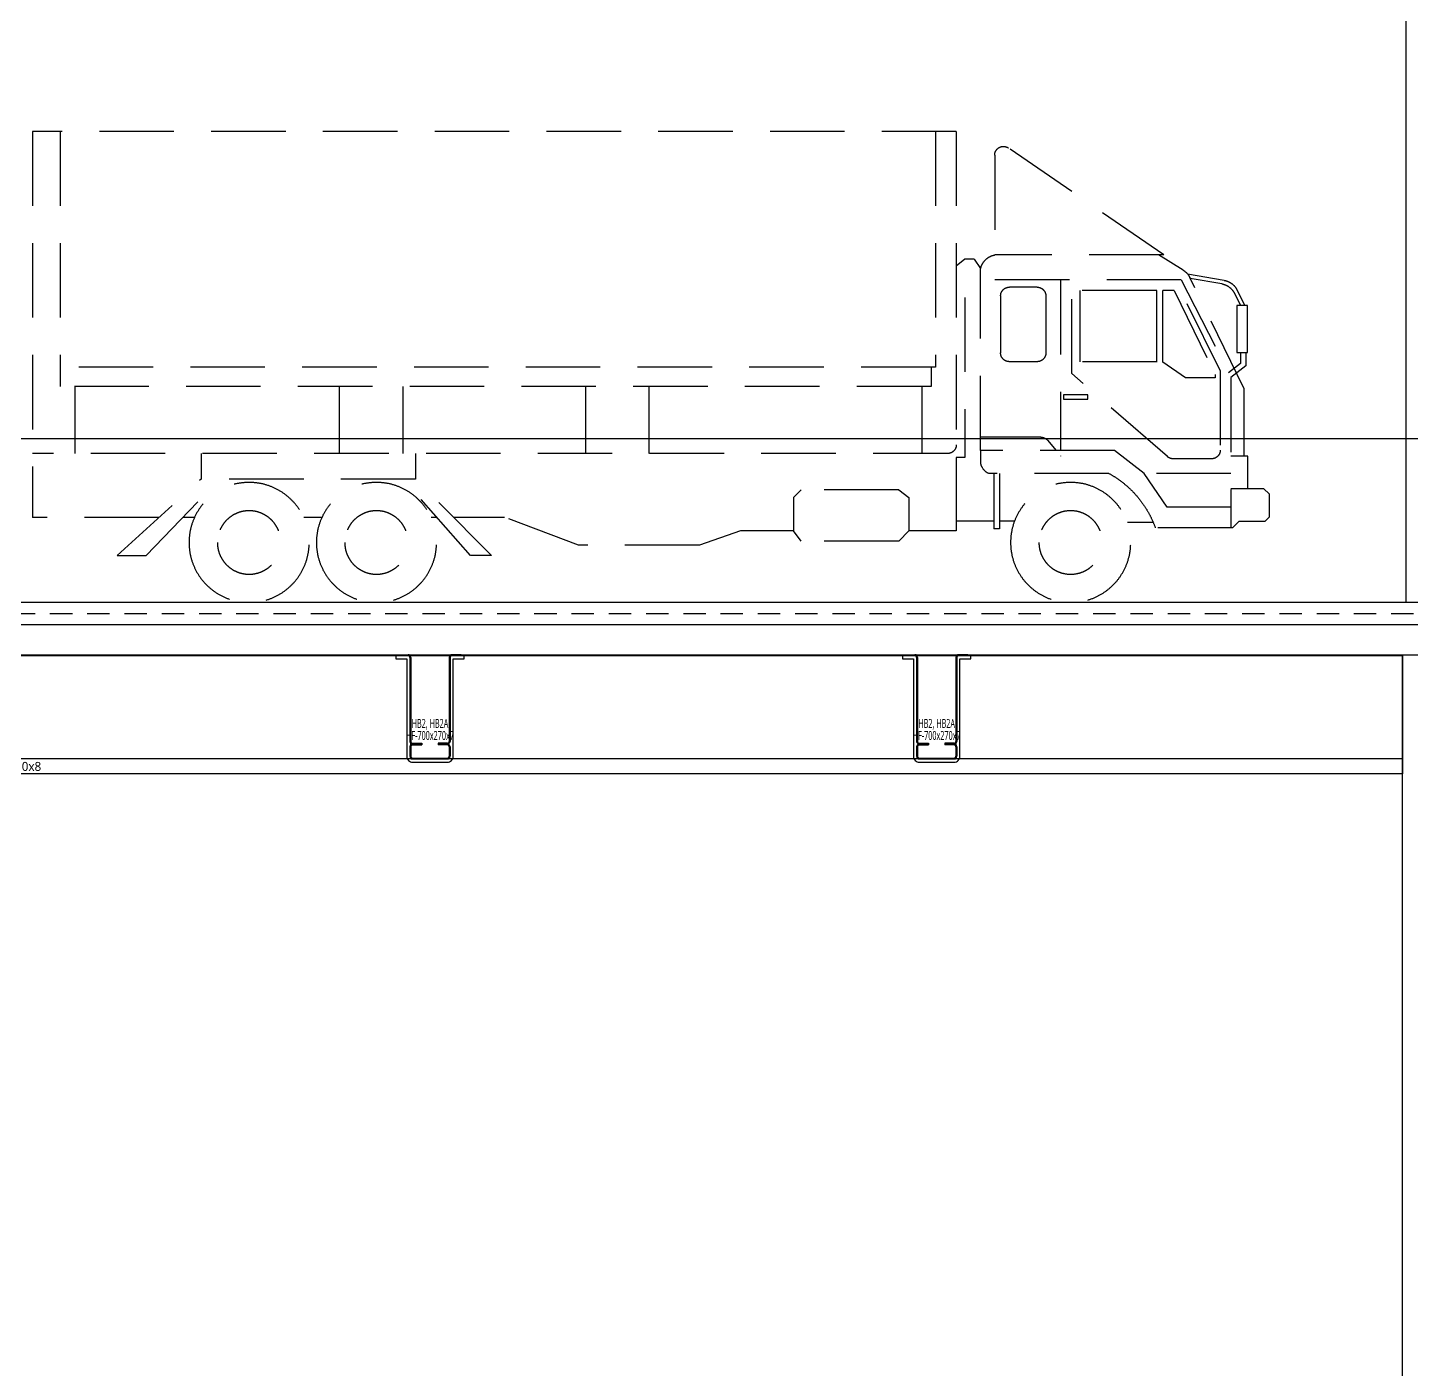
# Model space of a CAD drawing. Header units: millimetres. Extents: x 35054840 to 35483341, y -1288013 to -991013.
# Drawn here: x 35311187 to 35320471, y -1193539 to -1184534 of the extents above; entities that cross this region are included whole.
import ezdxf
from ezdxf.enums import TextEntityAlignment as Align

# ---------------------------------------------------------------- set-up
doc = ezdxf.new("R2010")
doc.units = ezdxf.units.MM
doc.header["$LTSCALE"] = 1000
doc.header["$MEASUREMENT"] = 0
doc.header["$PDSIZE"] = -10
doc.linetypes.add('DASHED', pattern=[0.75, 0.5, -0.25])
doc.linetypes.add('HID', pattern=[2.5, 1.5, -1])
doc.layers.get('0').update_dxf_attribs({"linetype": 'CONTINUOUS'})
doc.layers.get('Defpoints').update_dxf_attribs({"color": 161, "linetype": 'CONTINUOUS'})
for name, color, linetype in [('_LIBR', 1, 'CONTINUOUS'), ('cen', 1, 'CONTINUOUS'), ('con', 2, 'CONTINUOUS'), ('ELE5', 254, 'CONTINUOUS'), ('ELE6', 8, 'CONTINUOUS'), ('FIN', 9, 'CONTINUOUS'), ('FIN(내화피복)', 8, 'CONTINUOUS'), ('HF', 3, 'CONTINUOUS'), ('S-SBEAM-HF', 4, 'CONTINUOUS'), ('wire-meshes', 1, 'CONTINUOUS')]:
    doc.layers.add(name, color=color, linetype=linetype)
doc.styles.add('TE', font='malgun_0.ttf')

# ---------------------------------------------------------------- blocks, each defined once
blk = doc.blocks.new('sdfsgdfdfg')
at = {"layer": 'cen', "ltscale": 5}
blk.add_line((34536434.6, -260708.7), (34739301.6, -260708.7), dxfattribs=at)
blk = doc.blocks.new('A$C203B301E')
at = {"layer": '_LIBR', "linetype": 'DASHED'}
for p, q in [((2098.4, 3162.3), (8298.2, 3162.3)), ((2098.4, 3162.3), (2098.4, 939.1)), ((2237.5, 3162.3), (2237.5, 1580.7)), ((8111.8, 3162.3), (8111.8, 1449.2)), ((8298.2, 3162.3), (8298.2, 571.8)), ((706.7, 2333), (1749.1, 3050.9)), ((1841, 3002.6), (1841, 2333)), ((575.3, 2230.2), (742.2, 2333)), ((706.7, 2333), (1841, 2333)), ((1979, 2305.7), (1935.2, 2243)), ((1935.2, 1021.4), (1935.2, 2243)), ((1979, 2305.7), (2042.3, 2305.7)), ((2042.3, 2305.7), (2098.4, 2258.5)), ((168.9, 1438.3), (531.3, 2181.7)), ((589, 2165.7), (255.8, 1509.9)), ((300.3, 2162.4), (546.3, 2204.9)), ((317.5, 2139.3), (528.7, 2175.8)), ((589, 2165.7), (1935.2, 2165.7)), ((1323, 1536.3), (1323, 2165.7)), ((1398.8, 2165), (1398.8, 1021.4)), ((215.1, 2098.8), (163, 1993.8)), ((232.3, 2075.8), (191.7, 1993.8)), ((327, 1557.4), (605.3, 2118.1)), ((637.7, 2094.2), (361.3, 1530.9)), ((637.7, 2094.2), (712.4, 2094.2)), ((712.4, 1613.9), (712.4, 2094.2)), ((753.1, 2094.2), (1268.3, 2094.2)), ((753.1, 1616.7), (753.1, 2094.2)), ((1268.3, 1616.7), (1268.3, 2094.2)), ((1497.6, 2058.1), (1497.6, 1675.4)), ((1556.3, 2116.8), (1742.6, 2116.8)), ((1801.2, 2058.1), (1801.2, 1675.4)), ((2040.5, 2048.1), (2040.5, 973.4)), ((156.6, 1678.6), (156.6, 1589.1)), ((192.2, 1678.6), (192.2, 1604.9)), ((156.6, 1589.1), (255.8, 1510.6)), ((192.2, 1604.9), (272, 1541.8)), ((560.5, 1508.3), (712.4, 1613.9)), ((751.8, 1616.7), (1268.3, 1616.7)), ((1556.3, 1616.7), (1742.6, 1616.7)), ((2237.5, 1580.7), (8111.8, 1580.7)), ((2266.5, 1580.7), (2266.5, 1449.2)), ((255.8, 1509.9), (255.8, 502.6)), ((327, 1557.4), (327, 1023.7)), ((361.3, 1530.9), (361.3, 1508.3)), ((361.3, 1508.3), (560.5, 1508.3)), ((682.1, 979.4), (1323, 1536.3)), ((168.9, 1438.3), (168.9, 982.9)), ((2266.5, 1449.2), (8111.8, 1449.2)), ((2330.1, 1449.2), (2330.1, 1000.4)), ((4161.7, 1449.2), (4161.7, 1000.4)), ((4587.7, 1449.2), (4587.7, 1000.4)), ((5812.6, 1449.2), (5812.6, 1000.4)), ((6238.6, 1449.2), (6238.6, 1000.4)), ((8013.3, 1449.2), (8013.3, 1000.4)), ((837.3, 866.8), (1036.2, 1021.4)), ((1036.2, 1021.4), (1935.2, 1021.4)), ((1486.6, 1089.1), (1429, 1021.4)), ((1531.3, 1109.8), (1935.2, 1109.8)), ((1935.2, 1021.4), (1935.2, 937.3)), ((141.2, 982.9), (255.8, 982.9)), ((141.2, 762.6), (141.2, 982.9)), ((385.7, 965), (643.6, 965)), ((1398.8, 985.8), (1398.8, 983)), ((2040.5, 973.4), (2098.4, 973.4)), ((2098.4, 973.4), (2098.4, 481.2)), ((2157, 1000.4), (8298.2, 1000.4)), ((5727.5, 1000.4), (5727.5, 827.7)), ((7166.5, 1000.4), (7166.5, 827.7)), ((255.8, 866.8), (837.3, 866.8)), ((684.7, 640.7), (837.3, 866.8)), ((1074.2, 866.7), (1883.6, 866.7)), ((1809.7, 866.7), (1809.7, 494.2)), ((1845.8, 866.7), (1845.8, 494.2)), ((0, 729.4), (34, 762.6)), ((34, 762.6), (255.8, 762.6)), ((2484.3, 757.5), (2418.1, 705.1)), ((2484.3, 757.5), (3140.1, 757.5)), ((3140.1, 757.5), (3190, 705.1)), ((5218.1, 315.3), (5727.5, 829.4)), ((5359.2, 315.3), (5807.7, 827.7)), ((5727.5, 827.7), (7166.5, 827.7)), ((7534.8, 315.3), (7043, 827.7)), ((7730.4, 315.3), (7166.5, 829.4)), ((0, 729.4), (0, 572)), ((2418.1, 705.1), (2418.1, 481.2)), ((3190, 705.1), (3190, 481.2)), ((0, 572), (28.4, 544.9)), ((255.8, 640.7), (684.7, 640.7)), ((4633.8, 385.8), (5131.3, 571.8)), ((5131.3, 571.8), (5472.2, 571.8)), ((5583.7, 571.8), (5623.1, 571.8)), ((6355.3, 571.8), (6477.9, 571.8)), ((7210.1, 571.8), (7288.6, 571.8)), ((7449.1, 571.8), (8298.2, 571.8)), ((28.4, 544.9), (203, 544.9)), ((203, 544.9), (245.1, 502.6)), ((245.1, 502.6), (763.1, 502.6)), ((776.4, 536.5), (950.7, 536.5)), ((1708.1, 545.6), (1809.7, 545.6)), ((1809.7, 494.2), (1845.8, 494.2)), ((1845.8, 545.6), (2098.4, 545.6)), ((2098.4, 481.2), (2418.1, 481.2)), ((2484.3, 413), (2418.1, 481.2)), ((3140.1, 413), (3190, 481.2)), ((3190, 481.2), (3547.2, 481.2)), ((3547.2, 481.2), (3821.9, 385.8)), ((2484.3, 413), (3140.1, 413)), ((3821.9, 385.8), (4633.8, 385.8)), ((5218.1, 315.3), (5359.2, 315.3)), ((7730.4, 315.3), (7534.8, 315.3))]:
    blk.add_line(p, q, dxfattribs=at)
for points in [[(143.8, 1993.8), (215.2, 1993.8), (215.2, 1678.6), (143.8, 1678.6)], [(1216.2, 1395.2), (1380.2, 1395.2), (1380.2, 1364.8), (1216.2, 1364.8)]]:
    blk.add_lwpolyline(points, close=True, dxfattribs=at)
for centre, radius in [((1331.1, 403.1), 403.1), ((5989.2, 403.1), 403.1), ((6844, 403.1), 403.1), ((1331.1, 403.1), 213), ((5989.2, 403.1), 213), ((6844, 403.1), 213)]:
    blk.add_circle(centre, radius, dxfattribs=at)
for centre, radius, start, end in [((1782.4, 3002.6), 58.7, 0, 124.55343), ((1817.4, 2214), 121.3, 13.798, 78.77738), ((636.8, 2130.3), 117.3, 121.63856, 154.00551), ((320.2, 2046.7), 117.3, 99.80785, 153.64514), ((337.5, 2023.7), 117.3, 99.80785, 153.64514), ((1556.3, 2058.1), 58.7, 90, 180), ((1742.6, 2058.1), 58.7, 0, 90), ((1556.3, 1675.4), 58.7, 180, 270), ((1742.6, 1675.4), 58.7, 270, 0), ((385.7, 1023.7), 58.7, 180, 270), ((1531.3, 1051.1), 58.7, 90, 139.64311), ((2157, 1059.1), 58.7, 180, 270), ((643.6, 1023.7), 58.7, 270, 310.99027), ((1835.2, 956.2), 101.8, 298.39937, 349.30736), ((1402.9, 270.8), 680.5, 118.88232, 160.08902)]:
    blk.add_arc(centre, radius, start, end, dxfattribs=at)
blk = doc.blocks.new('종단면도_4~5층')
at = {"layer": 'con', "ltscale": 0.1}
for points in [[(34812036.3, -1196693), (34812036.3, -1197493), (34890561.3, -1197493), (34890561.3, -1198743), (34917686.3, -1198743)], [(34917986.3, -1199593), (34917986.3, -1196993), (34917686.3, -1196993), (34917686.3, -1198543), (34890811.3, -1198543), (34890811.3, -1197293)]]:
    blk.add_lwpolyline(points, dxfattribs=at)
at = {"layer": 'FIN', "ltscale": 0.5}
blk.add_lwpolyline([(34917686.3, -1198493), (34917486.3, -1198493), (34917486.3, -1198393), (34890811.3, -1198393)], dxfattribs=at)
at = {"layer": 'wire-meshes', "linetype": 'HID', "ltscale": 0.1}
blk.add_lwpolyline([(34917486.3, -1198468), (34890811.3, -1198468)], dxfattribs=at)
at = {"xscale": -1}
blk.add_blockref('A$C203B301E', (34899516.5, -1198393), dxfattribs=at)
blk = doc.blocks.new('*U187')
at = {"layer": 'ELE6', "ltscale": 0.1}
for p, q in [((9975, 792), (0, 792)), ((9975, 100), (0, 100))]:
    blk.add_line(p, q, dxfattribs=at)
blk.add_lwpolyline([(9975, 0), (0, 0), (0, 800), (9975, 800)], close=True, dxfattribs=at)
at = {"layer": 'Defpoints', "style": 'TE'}
blk.add_text('HG13 : HF-800x270x8', height=60, dxfattribs=at).set_placement((448.7, 50.3), align=Align.MIDDLE_CENTER)
blk = doc.blocks.new('*U61')
at = {"layer": 'Defpoints'}
blk.add_point((0, 0), dxfattribs=at)
at = {"layer": 'HF', "color": 0, "linetype": 'ByBlock'}
for p, q in [((-209, 0), (-147, 0)), ((-209, 0), (-209, -6)), ((209, 0), (147, 0)), ((209, 0), (209, -6)), ((-209, -6), (-147, -6)), ((-135, -18), (-135, -582)), ((-129, -18), (-129, -582)), ((129, -18), (129, -582)), ((135, -18), (135, -582)), ((209, -6), (147, -6)), ((-135, -618), (-135, -682)), ((-129, -618), (-129, -682)), ((-117, -594), (-55, -594)), ((-117, -600), (-55, -600)), ((-117, -606), (-55, -606)), ((-55, -594), (-55, -600)), ((-55, -600), (-55, -606)), ((117, -594), (55, -594)), ((55, -594), (55, -600)), ((117, -600), (55, -600)), ((55, -600), (55, -606)), ((117, -606), (55, -606)), ((129, -618), (129, -682)), ((135, -618), (135, -682)), ((-117, -694), (117, -694)), ((-117, -700), (117, -700))]:
    blk.add_line(p, q, dxfattribs=at)
for centre, radius, start, end in [((-147, -18), 18, 0, 90), ((-147, -18), 12, 0, 90), ((147, -18), 18, 90, 180), ((147, -18), 12, 90, 180), ((-117, -582), 18, 180, 270), ((-117, -618), 18, 90, 180), ((-117, -582), 12, 180, 270), ((-117, -618), 12, 90, 180), ((117, -582), 12, 270, 360), ((117, -582), 18, 270, 360), ((117, -618), 18, 0, 90), ((117, -618), 12, 0, 90), ((-117, -682), 18, 180, 270), ((-117, -682), 12, 180, 270), ((117, -682), 12, 270, 360), ((117, -682), 18, 270, 360)]:
    blk.add_arc(centre, radius, start, end, dxfattribs=at)
blk = doc.blocks.new('HB2')
at = {"layer": 'S-SBEAM-HF'}
blk.add_blockref('*U61', (0, 0), dxfattribs=at)
at = {"layer": 'Defpoints', "style": 'TE', "width": 0.5}
for s, p in [('HB2, HB2A', (0, -461.2)), ('HF-700x270x7', (0, -542))]:
    blk.add_text(s, height=60, dxfattribs=at).set_placement(p, align=Align.MIDDLE_CENTER)

msp = doc.modelspace()

# ---------------------------------------------------------------- linework, layer by layer
at = {"layer": 'ELE5', "ltscale": 0.1, "elevation": 1}
for points in [[(35320436.3, -1188393), (35320436.3, -1177693)], [(35320411.3, -1198393), (35320411.3, -1188743)]]:
    msp.add_lwpolyline(points, dxfattribs=at)
at = {"layer": 'FIN(내화피복)', "ltscale": 10000, "elevation": 1}
for points in [[(35313656.3, -1188743), (35313656.3, -1188770), (35313730.3, -1188770), (35313730.3, -1189425, 0.414214), (35313769.3, -1189464), (35314003.3, -1189464, 0.414214), (35314042.3, -1189425), (35314042.3, -1188770), (35314116.3, -1188770), (35314116.3, -1188743)], [(35317056.3, -1188743), (35317056.3, -1188770), (35317130.3, -1188770), (35317130.3, -1189425, 0.414214), (35317169.3, -1189464), (35317403.3, -1189464, 0.414214), (35317442.3, -1189425), (35317442.3, -1188770), (35317516.3, -1188770), (35317516.3, -1188743)]]:
    msp.add_lwpolyline(points, format="xyb", dxfattribs=at)

# ---------------------------------------------------------------- block references
msp.add_blockref('sdfsgdfdfg', (642087, -926584.2, 1))
at = {"ltscale": 0.1}
msp.add_blockref('종단면도_4~5층', (420000, 10000, 1), dxfattribs=at)
at = {"layer": 'ELE6'}
msp.add_blockref('*U187', (35310436.3, -1189543, 1), dxfattribs=at)
at = {"layer": 'S-SBEAM-HF'}
for p in [(35313886.3, -1188743, 1), (35317286.3, -1188743, 1)]:
    msp.add_blockref('HB2', p, dxfattribs=at)

doc.saveas('drawing.dxf')
